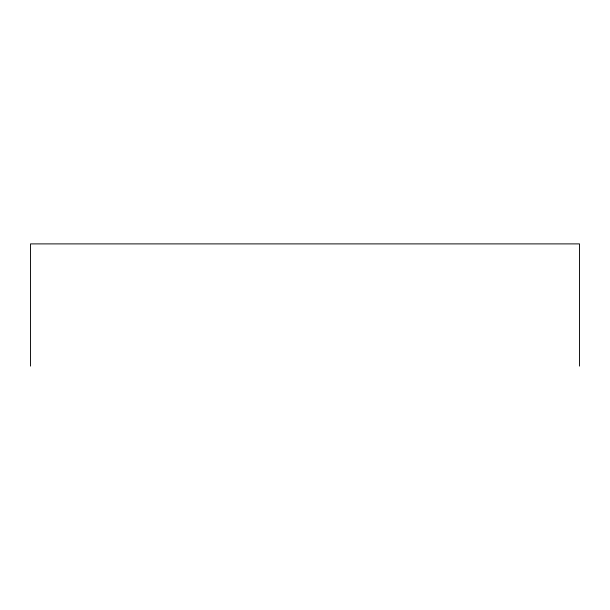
<?xml version="1.0" encoding="UTF-8"?>
<svg xmlns="http://www.w3.org/2000/svg" width="610" height="610" viewBox="0 0 610 610"><rect width="100%" height="100%" fill="white"/><g stroke="black" fill="none" stroke-linecap="round" stroke-linejoin="round"><path stroke-width="0.91" d="M579.5 366.107L579.5 243.893L30.5 243.893L30.5 366.107"/></g></svg>
